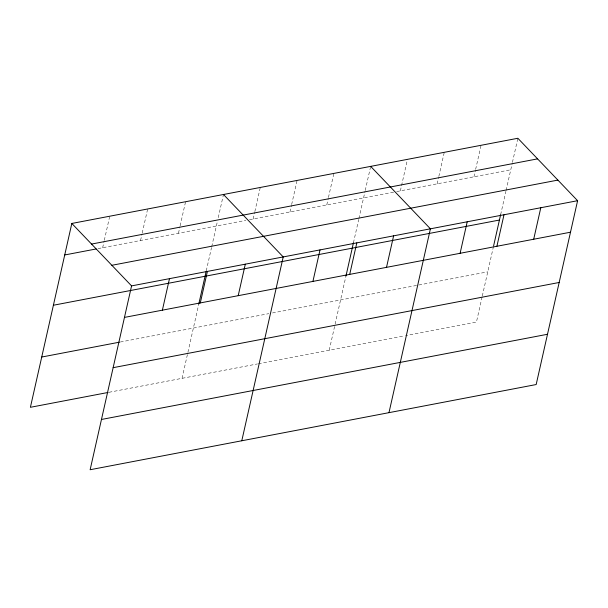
<?xml version="1.0" encoding="UTF-8"?>
<svg xmlns="http://www.w3.org/2000/svg" width="608" height="608" viewBox="0 0 608 608"><rect width="100%" height="100%" fill="white"/><g stroke="black" fill="none" stroke-linecap="round" stroke-linejoin="round"><path stroke-width="0.46" stroke-dasharray="3.04 2.28" d="M102.646 247.722L104.105 241.239M104.31 240.312L109.744 216.22M140.554 240.487L142.014 233.996M142.226 233.069L147.653 208.977M178.471 233.244L179.93 226.754M180.135 225.826L185.569 201.734M182.05 378.336L187.712 353.195M187.918 352.298L198.801 304.015M206.264 270.887L211.523 247.547M211.728 246.65L217.421 221.365M218.257 217.656L223.478 194.492M253.179 218.971L254.638 212.488M254.851 211.561L260.277 187.462M289.978 211.941L291.437 205.458M291.642 204.531L297.076 180.432M326.77 204.911L328.236 198.428M328.442 197.501L333.876 173.409M329.24 350.216L334.902 325.082M335.107 324.186L345.99 275.903M353.453 242.767L358.712 219.427M358.918 218.53L365.028 191.398M365.241 190.471L370.462 167.306M400.368 190.859L407.466 159.349M437.167 183.829L438.626 177.338M438.839 176.411L444.266 152.319M473.959 176.799L475.426 170.316M475.631 169.389L481.065 145.289M482.091 296.97L476.429 322.103L405.597 335.631M482.296 296.073L493.384 246.863M500.642 214.654L505.902 191.315M506.107 190.418L512.225 163.286M512.43 162.359L517.864 138.267M98.017 248.611L245.814 220.377M249.5 219.678L395.77 191.733M396.69 191.558L510.758 169.769M120.331 342.015L268.812 313.652M272.49 312.953L487.76 271.837M108.999 392.289L257.488 363.926M258.408 363.751L404.677 335.814"/><path stroke-width="0.91" d="M71.828 223.455L131.571 285.897L90.136 469.733L536.172 384.545L577.6 200.701L517.864 138.267L71.828 223.455L30.4 407.299L108.072 392.464M162.382 310.164L169.48 278.654M198.801 304.015L206.066 271.784M200.298 302.921L207.396 271.411M238.207 295.678L245.305 264.168M241.786 440.77L283.222 256.926L223.478 194.492M312.915 281.405L320.021 249.903M345.99 275.903L353.453 242.767M349.714 274.383L356.812 242.873M386.513 267.353L393.612 235.843M388.983 412.657L430.411 228.813L370.667 166.379M460.104 253.293L467.21 221.783M493.597 245.936L500.642 214.654M496.903 246.263L504.002 214.761M533.702 239.24L540.801 207.731M91.542 244.066L537.571 158.87M64.729 254.965L96.17 248.961M111.857 265.293L557.886 180.097M131.571 285.897L577.6 200.701M53.398 305.239L499.434 220.043M124.473 317.406L570.502 232.21M41.732 357.033L119.404 342.19M113.141 367.673L559.17 282.477M101.468 419.467L547.496 334.271"/></g></svg>
